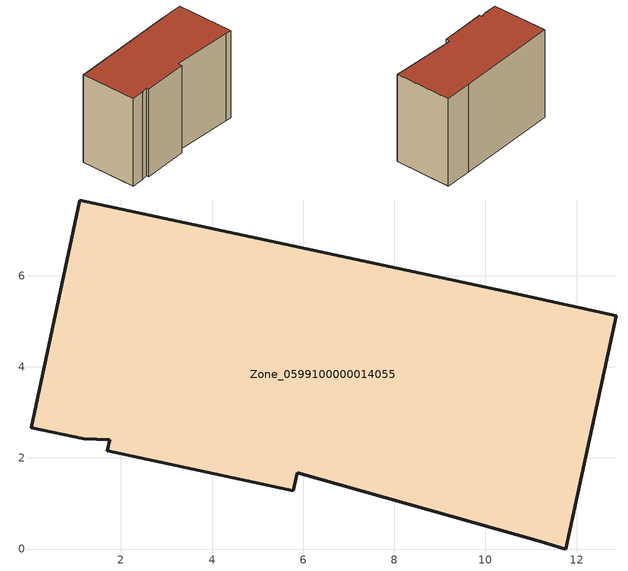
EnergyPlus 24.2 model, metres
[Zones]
Zone_0599100000014055
 floor ground (C_G): 5.79,1.28 1.7,2.16 1.75,2.4 1.18,2.42 0.03,2.67 1.1,7.66 10.42,5.66 12.87,5.12 11.76,0 11.2,0.17 5.87,1.67 z0
 wall outside (C_F): 5.79,1.28 5.87,1.67 11.2,0.17 11.76,0 12.87,5.12 10.42,5.66 1.1,7.66 0.03,2.67 1.18,2.42 1.75,2.4 1.7,2.16 5.79,1.28 z0:8.53
 roof outside (C_R): 1.7,2.16 5.79,1.28 5.87,1.67 11.2,0.17 11.76,0 12.87,5.12 10.42,5.66 1.1,7.66 0.03,2.67 1.18,2.42 1.75,2.4 z8.53
[BUILDING]
Pand.0599100000014055: North Axis=0; Terrain=City; Loads Convergence Tolerance Value=0.04; Temperature Convergence Tolerance Value=0.4; Solar Distribution=FullExterior; Maximum Number of Warmup Days=25; Minimum Number of Warmup Days=1
[Site:Location]
Rotterdam.The.Hague.AP_ZH_NLD Design_Conditions: Latitude=51.96; Longitude=4.45; Time Zone=1; Elevation=-4.5
[SITE:GROUNDTEMPERATURE:BUILDINGSURFACE]
18, 18, 18, 18, 18, 18, 18, 18, 18, 18, 18, 18
[MATERIAL] Thermal Absorptance=0.9; Solar Absorptance=0.7; Visible Absorptance=0.7
Name | Roughness | Thickness | Conductivity | Density | Specific Heat
G.TI.1975-1991 | MediumSmooth | 0.15 | 0.288461 | 540 | 1210
F.TI.1975-1991 | Rough | 0.3 | 0.230769 | 1920 | 840
R.TI.1975-1991 | MediumRough | 0.2 | 0.153846 | 1500 | 1000
[CONSTRUCTION]
C_G: G.TI.1975-1991
C_F: F.TI.1975-1991
C_R: R.TI.1975-1991
[ZONE]
Zone_0599100000014055: Type=1; Multiplier=1; Ceiling Height=Autocalculate; Volume=Autocalculate; Floor Area=autocalculate; Part of Total Floor Area=Yes
[ZONEINFILTRATION:DESIGNFLOWRATE]
Infil_Zone_0599100000014055: Zone or ZoneList or Space or SpaceList=Zone_0599100000014055; Schedule=AlwaysOn; Design Flow Rate Calculation Method=Flow/Area; Flow Rate per Floor Area=0.003; Constant Term Coefficient=1; Temperature Term Coefficient=0; Velocity Term Coefficient=0; Velocity Squared Term Coefficient=0
[HVACTEMPLATE:ZONE:IDEALLOADSAIRSYSTEM]
Zone_0599100000014055: Maximum Heating Supply Air Temperature=50; Minimum Cooling Supply Air Temperature=13; Maximum Heating Supply Air Humidity Ratio=0.0156; Minimum Cooling Supply Air Humidity Ratio=0.0077; Heating Limit=NoLimit; Cooling Limit=NoLimit; Dehumidification Control Type=ConstantSensibleHeatRatio; Cooling Sensible Heat Ratio=0.7; Dehumidification Setpoint=60; Humidification Control Type=None; Humidification Setpoint=30; Outdoor Air Method=None; Outdoor Air Flow Rate per Person=0.00944; Outdoor Air Flow Rate per Zone Floor Area=0; Outdoor Air Flow Rate per Zone=0; Demand Controlled Ventilation Type=None; Outdoor Air Economizer Type=NoEconomizer; Heat Recovery Type=None; Sensible Heat Recovery Effectiveness=0.7; Latent Heat Recovery Effectiveness=0.65
[ZONECONTROL:THERMOSTAT]
ThermostatControl_Zone_0599100000014055: Zone or ZoneList=Zone_0599100000014055; Control Type Schedule=DualSetpointControlType; Control 1=Thermostat_Zone_0599100000014055; Temperature Difference Between Cutout And Setpoint=0
[THERMOSTATSETPOINT:DUALSETPOINT]
Thermostat_Zone_0599100000014055: Heating Setpoint Temperature Schedule=HeatingSetpoint_Zone_0599100000014055; Cooling Setpoint Temperature Schedule=CoolingSetpoint_Zone_0599100000014055
[SCHEDULE:COMPACT]
HeatingSetpoint_Zone_0599100000014055: Through: 12/31, For: AllDays, Until: 24:00, 21
CoolingSetpoint_Zone_0599100000014055: Through: 12/31, For: AllDays, Until: 24:00, 24
DualSetpointControlType: Through: 12/31, For: AllDays, Until: 24:00, 4
AlwaysOn: Through: 12/31, For: AllDays, Until: 24:00, 1
